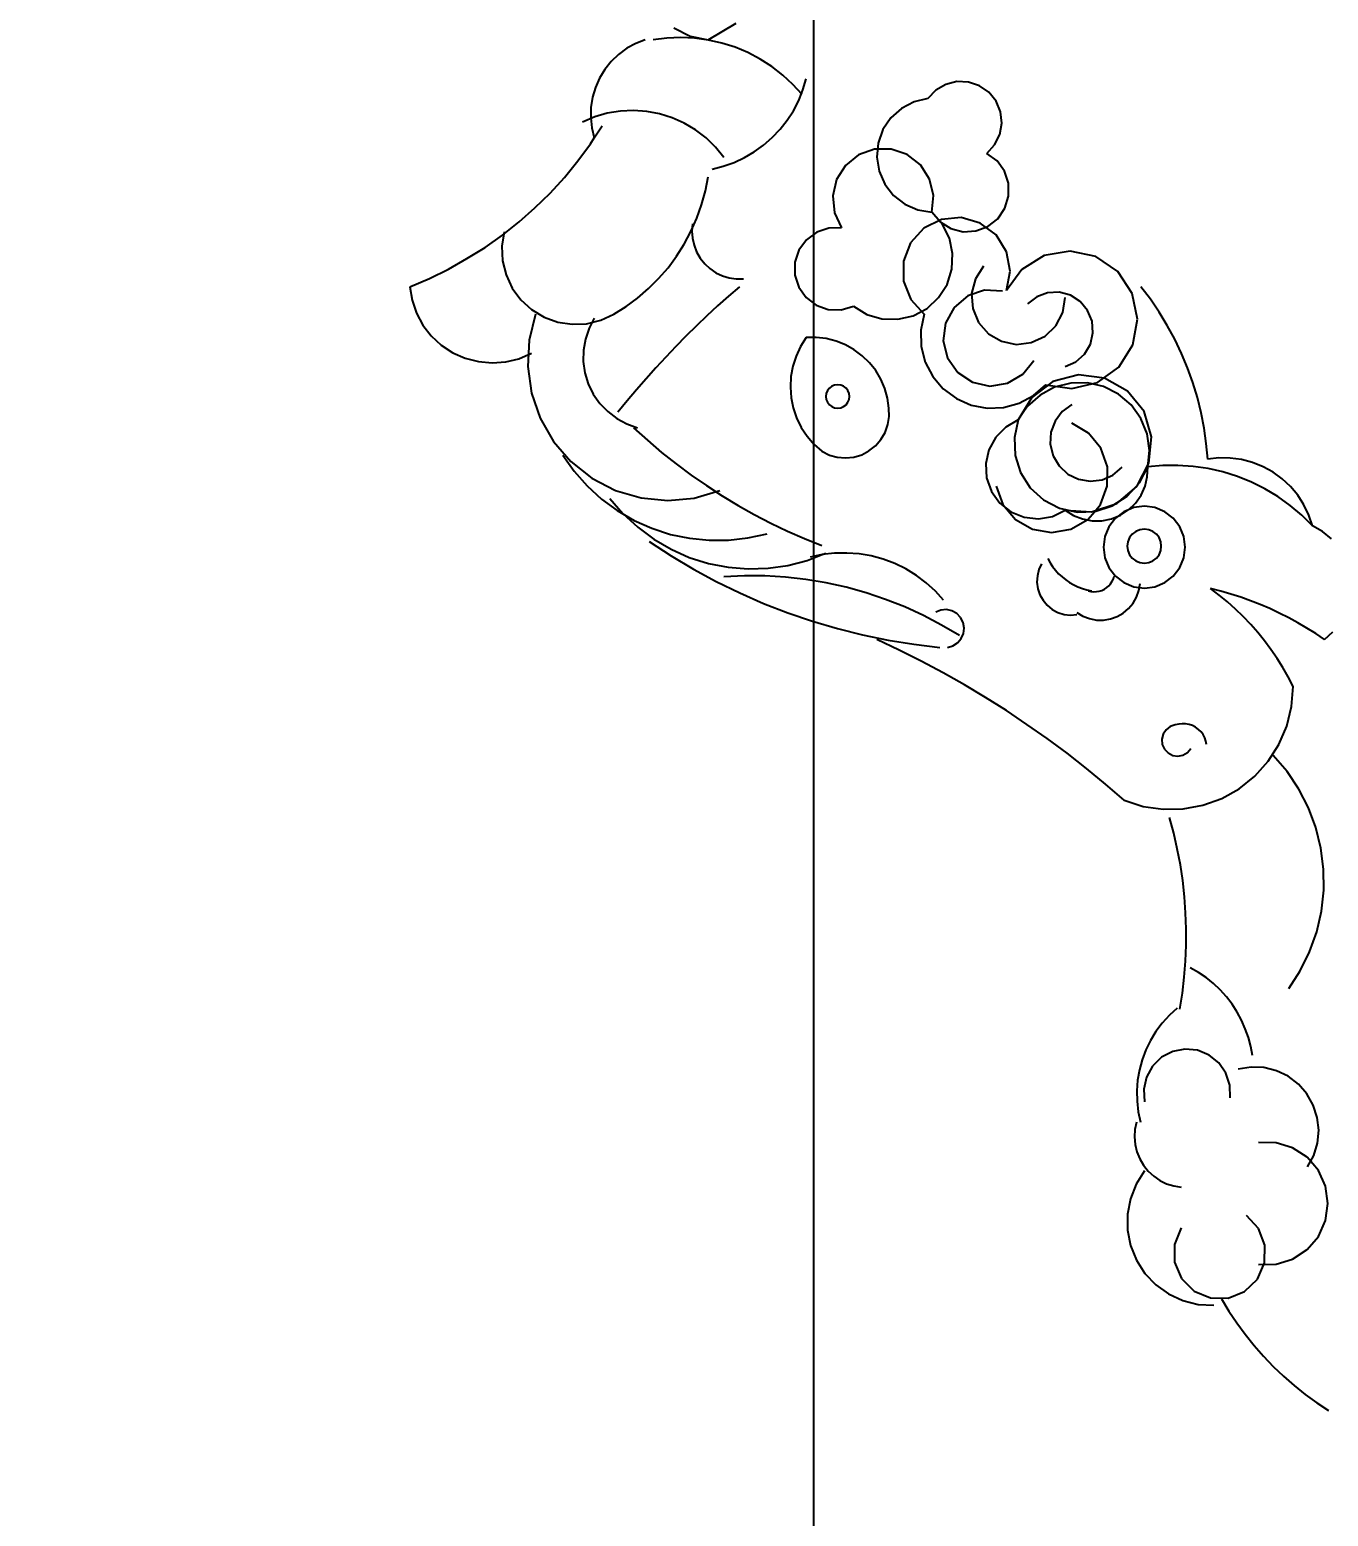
# Model space of a CAD drawing. Header units: centimetres. Extents: x 1966 to 8787, y 7398 to 12383.
# Drawn here: x 4283.89 to 4297.14, y 7755.54 to 7770.71 of the extents above; entities that cross this region are included whole.
import ezdxf
from ezdxf import colors
from ezdxf.entities.mleader import LeaderData, LeaderLine
from ezdxf.math import Vec2, Vec3

# ---------------------------------------------------------------- set-up
doc = ezdxf.new("R2010")
doc.units = ezdxf.units.CM
doc.styles.get("Standard").update_dxf_attribs({"font": 'arial.ttf', "height": 10})

# ---------------------------------------------------------------- blocks, each defined once
blk = doc.blocks.new('飾品02')
for p, q in [((-16.09, 29.903), (-15.923, 29.82)), ((-15.595, 29.865), (-15.453, 29.95)), ((-16.477, 29.745), (-16.569, 29.695)), ((-16.38, 29.782), (-16.477, 29.745)), ((-16.16, 29.8), (-16.3, 29.782)), ((-16.018, 29.805), (-16.16, 29.8)), ((-15.877, 29.798), (-16.018, 29.805)), ((-15.923, 29.82), (-15.739, 29.782)), ((-15.737, 29.779), (-15.877, 29.798)), ((-15.739, 29.782), (-15.595, 29.865)), ((-15.599, 29.748), (-15.737, 29.779)), ((-15.464, 29.705), (-15.599, 29.748)), ((-16.653, 29.633), (-16.728, 29.561)), ((-16.569, 29.695), (-16.653, 29.633)), ((-15.334, 29.651), (-15.464, 29.705)), ((-15.208, 29.585), (-15.334, 29.651)), ((-15.089, 29.509), (-15.208, 29.585)), ((-16.794, 29.48), (-16.848, 29.39)), ((-16.728, 29.561), (-16.794, 29.48)), ((-14.977, 29.422), (-15.089, 29.509)), ((-16.89, 29.295), (-16.919, 29.195)), ((-16.848, 29.39), (-16.89, 29.295)), ((-14.873, 29.327), (-14.977, 29.422)), ((-14.778, 29.222), (-14.873, 29.327)), ((-14.771, 29.27), (-14.738, 29.382)), ((-13.314, 29.327), (-13.415, 29.268)), ((-13.2, 29.355), (-13.314, 29.327)), ((-13.082, 29.351), (-13.2, 29.355)), ((-12.971, 29.313), (-13.082, 29.351)), ((-12.875, 29.246), (-12.971, 29.313)), ((-16.919, 29.195), (-16.935, 29.092)), ((-14.869, 29.058), (-14.815, 29.162)), ((-14.815, 29.162), (-14.771, 29.27)), ((-13.637, 29.149), (-13.766, 29.082)), ((-13.496, 29.182), (-13.637, 29.149)), ((-13.415, 29.268), (-13.496, 29.182)), ((-12.801, 29.155), (-12.875, 29.246)), ((-12.756, 29.046), (-12.801, 29.155)), ((-16.897, 28.994), (-17.021, 28.942)), ((-16.935, 29.092), (-16.937, 28.987)), ((-16.937, 28.987), (-16.926, 28.884)), ((-16.768, 29.032), (-16.897, 28.994)), ((-16.635, 29.054), (-16.768, 29.032)), ((-16.5, 29.06), (-16.635, 29.054)), ((-16.366, 29.051), (-16.5, 29.06)), ((-16.234, 29.026), (-16.366, 29.051)), ((-16.106, 28.986), (-16.234, 29.026)), ((-15.983, 28.931), (-16.106, 28.986)), ((-14.932, 28.96), (-14.869, 29.058)), ((-13.874, 28.985), (-13.955, 28.865)), ((-13.766, 29.082), (-13.874, 28.985)), ((-12.743, 28.93), (-12.756, 29.046)), ((-16.926, 28.884), (-16.901, 28.782)), ((-16.901, 28.782), (-16.821, 28.902)), ((-15.867, 28.862), (-15.983, 28.931)), ((-15.76, 28.78), (-15.867, 28.862)), ((-15.085, 28.783), (-15.004, 28.868)), ((-15.004, 28.868), (-14.932, 28.96)), ((-13.955, 28.865), (-14.003, 28.728)), ((-12.763, 28.814), (-12.743, 28.93)), ((-17.068, 28.546), (-16.939, 28.721)), ((-16.939, 28.721), (-16.901, 28.782)), ((-15.664, 28.687), (-15.76, 28.78)), ((-15.579, 28.582), (-15.664, 28.687)), ((-15.268, 28.638), (-15.173, 28.706)), ((-15.173, 28.706), (-15.085, 28.783)), ((-14.003, 28.728), (-14.016, 28.584)), ((-12.895, 28.622), (-12.815, 28.709)), ((-12.815, 28.709), (-12.763, 28.814)), ((-17.205, 28.378), (-17.068, 28.546)), ((-15.586, 28.491), (-15.475, 28.53)), ((-15.475, 28.53), (-15.369, 28.579)), ((-15.369, 28.579), (-15.268, 28.638)), ((-14.204, 28.607), (-14.338, 28.5)), ((-14.042, 28.664), (-14.204, 28.607)), ((-13.87, 28.665), (-14.042, 28.664)), ((-14.016, 28.584), (-13.993, 28.44)), ((-13.708, 28.61), (-13.87, 28.665)), ((-13.573, 28.504), (-13.708, 28.61)), ((-12.791, 28.545), (-12.895, 28.622)), ((-12.716, 28.44), (-12.791, 28.545)), ((-17.352, 28.218), (-17.205, 28.378)), ((-15.767, 28.239), (-15.739, 28.382)), ((-15.699, 28.462), (-15.586, 28.491)), ((-14.338, 28.5), (-14.429, 28.355)), ((-13.993, 28.44), (-13.936, 28.307)), ((-13.48, 28.36), (-13.573, 28.504)), ((-12.675, 28.317), (-12.716, 28.44)), ((-15.806, 28.097), (-15.767, 28.239)), ((-14.429, 28.355), (-14.468, 28.188)), ((-13.936, 28.307), (-13.847, 28.192)), ((-13.439, 28.193), (-13.48, 28.36)), ((-12.673, 28.187), (-12.675, 28.317)), ((-17.506, 28.066), (-17.352, 28.218)), ((-15.855, 27.96), (-15.806, 28.097)), ((-14.468, 28.188), (-14.45, 28.017)), ((-13.847, 28.192), (-13.732, 28.103)), ((-13.732, 28.103), (-13.599, 28.045)), ((-13.456, 28.022), (-13.439, 28.193)), ((-12.711, 28.063), (-12.673, 28.187)), ((-17.839, 27.788), (-17.669, 27.923)), ((-17.669, 27.923), (-17.506, 28.066)), ((-15.914, 27.826), (-15.855, 27.96)), ((-14.45, 28.017), (-14.377, 27.862)), ((-13.599, 28.045), (-13.456, 28.022)), ((-13.357, 27.949), (-13.538, 27.859)), ((-13.371, 27.924), (-13.456, 28.022)), ((-13.349, 27.902), (-13.371, 27.924)), ((-13.371, 27.924), (-13.261, 27.856)), ((-13.156, 27.968), (-13.357, 27.949)), ((-12.962, 27.912), (-13.156, 27.968)), ((-12.886, 27.876), (-12.784, 27.956)), ((-12.784, 27.956), (-12.711, 28.063)), ((-18.016, 27.663), (-17.839, 27.788)), ((-17.822, 27.822), (-17.844, 27.675)), ((-15.983, 27.697), (-15.914, 27.826)), ((-15.899, 27.902), (-15.905, 27.829)), ((-15.905, 27.829), (-15.9, 27.756)), ((-14.631, 27.819), (-14.736, 27.741)), ((-14.508, 27.86), (-14.631, 27.819)), ((-14.377, 27.862), (-14.508, 27.86)), ((-13.538, 27.859), (-13.673, 27.709)), ((-13.277, 27.758), (-13.349, 27.902)), ((-13.261, 27.856), (-13.136, 27.823)), ((-13.136, 27.823), (-13.007, 27.831)), ((-13.007, 27.831), (-12.886, 27.876)), ((-12.8, 27.791), (-12.962, 27.912)), ((-12.694, 27.619), (-12.8, 27.791)), ((-18.2, 27.548), (-18.016, 27.663)), ((-17.844, 27.675), (-17.837, 27.527)), ((-16.061, 27.573), (-15.983, 27.697)), ((-15.9, 27.756), (-15.883, 27.685)), ((-15.883, 27.685), (-15.857, 27.617)), ((-15.857, 27.617), (-15.82, 27.553)), ((-14.813, 27.636), (-14.853, 27.512)), ((-14.736, 27.741), (-14.813, 27.636)), ((-13.673, 27.709), (-13.746, 27.521)), ((-13.244, 27.6), (-13.277, 27.758)), ((-12.657, 27.42), (-12.694, 27.619)), ((-12.043, 27.626), (-12.308, 27.58)), ((-11.781, 27.569), (-12.043, 27.626)), ((-18.389, 27.442), (-18.2, 27.548)), ((-17.837, 27.527), (-17.801, 27.383)), ((-16.148, 27.455), (-16.061, 27.573)), ((-15.82, 27.553), (-15.774, 27.496)), ((-15.774, 27.496), (-15.721, 27.446)), ((-14.853, 27.512), (-14.854, 27.381)), ((-13.746, 27.521), (-13.746, 27.319)), ((-13.252, 27.44), (-13.244, 27.6)), ((-12.929, 27.473), (-13.012, 27.343)), ((-12.308, 27.58), (-12.536, 27.439)), ((-11.559, 27.418), (-11.781, 27.569)), ((-18.784, 27.262), (-18.584, 27.347)), ((-18.584, 27.347), (-18.389, 27.442)), ((-17.801, 27.383), (-17.738, 27.248)), ((-16.348, 27.242), (-16.244, 27.345)), ((-16.244, 27.345), (-16.148, 27.455)), ((-15.721, 27.446), (-15.66, 27.405)), ((-15.66, 27.405), (-15.594, 27.374)), ((-15.594, 27.374), (-15.524, 27.352)), ((-15.524, 27.352), (-15.452, 27.342)), ((-15.452, 27.342), (-15.379, 27.342)), ((-14.854, 27.381), (-14.815, 27.257)), ((-13.746, 27.319), (-13.672, 27.131)), ((-13.301, 27.286), (-13.252, 27.44)), ((-13.012, 27.343), (-13.05, 27.194)), ((-12.536, 27.439), (-12.695, 27.222)), ((-12.695, 27.222), (-12.657, 27.42)), ((-11.41, 27.194), (-11.559, 27.418)), ((-18.784, 27.262), (-18.76, 27.124)), ((-17.738, 27.248), (-17.65, 27.129)), ((-16.459, 27.146), (-16.348, 27.242)), ((-15.531, 27.164), (-15.642, 27.065)), ((-15.419, 27.262), (-15.531, 27.164)), ((-14.815, 27.257), (-14.74, 27.15)), ((-13.387, 27.15), (-13.301, 27.286)), ((-13.089, 27.167), (-13.228, 27.05)), ((-12.917, 27.225), (-13.089, 27.167)), ((-13.05, 27.194), (-13.039, 27.04)), ((-12.736, 27.216), (-12.917, 27.225)), ((-12.385, 27.16), (-12.479, 27.088)), ((-12.274, 27.2), (-12.385, 27.16)), ((-12.156, 27.205), (-12.274, 27.2)), ((-12.041, 27.174), (-12.156, 27.205)), ((-11.942, 27.11), (-12.041, 27.174)), ((-11.356, 26.931), (-11.41, 27.194)), ((-11.226, 27.134), (-11.322, 27.261)), ((-18.76, 27.124), (-18.715, 26.993)), ((-17.65, 27.129), (-17.541, 27.029)), ((-17.541, 27.029), (-17.414, 26.952)), ((-16.7, 26.982), (-16.576, 27.06)), ((-16.576, 27.06), (-16.459, 27.146)), ((-15.642, 27.065), (-15.751, 26.964)), ((-14.74, 27.15), (-14.636, 27.072)), ((-14.636, 27.072), (-14.513, 27.029)), ((-14.513, 27.029), (-14.382, 27.025)), ((-14.382, 27.025), (-14.257, 27.062)), ((-14.257, 27.062), (-14.119, 26.979)), ((-13.672, 27.131), (-13.536, 26.982)), ((-13.647, 26.966), (-13.505, 27.041)), ((-13.505, 27.041), (-13.387, 27.15)), ((-13.228, 27.05), (-13.316, 26.891)), ((-13.039, 27.04), (-12.979, 26.898)), ((-12.118, 27), (-12.094, 27.152)), ((-11.866, 27.019), (-11.942, 27.11)), ((-11.821, 26.91), (-11.866, 27.019)), ((-11.136, 27.002), (-11.226, 27.134)), ((-18.715, 26.993), (-18.649, 26.87)), ((-18.649, 26.87), (-18.564, 26.76)), ((-17.502, 26.982), (-17.566, 26.717)), ((-17.414, 26.952), (-17.274, 26.901)), ((-17.274, 26.901), (-17.128, 26.878)), ((-17.128, 26.878), (-16.979, 26.884)), ((-16.979, 26.884), (-16.835, 26.919)), ((-16.901, 26.942), (-16.954, 26.839)), ((-16.835, 26.919), (-16.7, 26.982)), ((-15.859, 26.861), (-15.965, 26.757)), ((-15.751, 26.964), (-15.859, 26.861)), ((-14.119, 26.979), (-13.965, 26.933)), ((-13.965, 26.933), (-13.804, 26.929)), ((-13.804, 26.929), (-13.647, 26.966)), ((-13.536, 26.982), (-13.569, 26.819)), ((-13.316, 26.891), (-13.339, 26.711)), ((-12.979, 26.898), (-12.878, 26.782)), ((-12.301, 26.757), (-12.19, 26.863)), ((-12.19, 26.863), (-12.118, 27)), ((-11.812, 26.792), (-11.821, 26.91)), ((-11.405, 26.667), (-11.356, 26.931)), ((-11.053, 26.865), (-11.136, 27.002)), ((-10.976, 26.725), (-11.053, 26.865)), ((-18.564, 26.76), (-18.462, 26.665)), ((-17.566, 26.717), (-17.579, 26.446)), ((-16.992, 26.728), (-17.011, 26.614)), ((-16.954, 26.839), (-16.992, 26.728)), ((-15.965, 26.757), (-16.069, 26.651)), ((-14.738, 26.742), (-14.796, 26.651)), ((-14.635, 26.744), (-14.738, 26.742)), ((-14.533, 26.732), (-14.635, 26.744)), ((-14.433, 26.707), (-14.533, 26.732)), ((-14.338, 26.669), (-14.433, 26.707)), ((-13.569, 26.819), (-13.565, 26.653)), ((-13.339, 26.711), (-13.296, 26.535)), ((-12.878, 26.782), (-12.745, 26.705)), ((-12.745, 26.705), (-12.594, 26.673)), ((-12.441, 26.691), (-12.301, 26.757)), ((-11.838, 26.676), (-11.812, 26.792)), ((-10.908, 26.581), (-10.976, 26.725)), ((-18.462, 26.665), (-18.345, 26.588)), ((-18.345, 26.588), (-18.218, 26.532)), ((-17.67, 26.527), (-17.542, 26.582)), ((-17.011, 26.614), (-17.013, 26.497)), ((-16.069, 26.651), (-16.172, 26.543)), ((-14.841, 26.553), (-14.875, 26.451)), ((-14.796, 26.651), (-14.841, 26.553)), ((-14.248, 26.619), (-14.338, 26.669)), ((-14.166, 26.558), (-14.248, 26.619)), ((-14.093, 26.486), (-14.166, 26.558)), ((-13.565, 26.653), (-13.524, 26.492)), ((-12.594, 26.673), (-12.441, 26.691)), ((-11.986, 26.495), (-11.898, 26.574)), ((-11.898, 26.574), (-11.838, 26.676)), ((-11.549, 26.44), (-11.405, 26.667)), ((-10.846, 26.433), (-10.908, 26.581)), ((-18.218, 26.532), (-18.083, 26.497)), ((-18.083, 26.497), (-17.944, 26.484)), ((-17.944, 26.484), (-17.805, 26.494)), ((-17.805, 26.494), (-17.67, 26.527)), ((-17.579, 26.446), (-17.541, 26.176)), ((-17.013, 26.497), (-16.996, 26.382)), ((-16.273, 26.434), (-16.373, 26.323)), ((-16.172, 26.543), (-16.273, 26.434)), ((-14.875, 26.451), (-14.894, 26.345)), ((-14.029, 26.405), (-14.093, 26.486)), ((-13.977, 26.317), (-14.029, 26.405)), ((-13.524, 26.492), (-13.447, 26.345)), ((-13.296, 26.535), (-13.192, 26.387)), ((-12.527, 26.368), (-12.415, 26.51)), ((-12.094, 26.446), (-11.986, 26.495)), ((-11.767, 26.284), (-11.549, 26.44)), ((-10.792, 26.283), (-10.846, 26.433)), ((-16.996, 26.382), (-16.962, 26.271)), ((-16.962, 26.271), (-16.911, 26.166)), ((-16.373, 26.323), (-16.47, 26.211)), ((-14.894, 26.345), (-14.9, 26.237)), ((-14.448, 26.258), (-14.477, 26.246)), ((-14.417, 26.262), (-14.448, 26.258)), ((-14.386, 26.258), (-14.417, 26.262)), ((-14.357, 26.246), (-14.386, 26.258)), ((-13.937, 26.222), (-13.977, 26.317)), ((-13.447, 26.345), (-13.339, 26.219)), ((-13.192, 26.387), (-13.04, 26.287)), ((-13.04, 26.287), (-12.863, 26.248)), ((-12.863, 26.248), (-12.684, 26.276)), ((-12.684, 26.276), (-12.527, 26.368)), ((-12.22, 26.294), (-12.436, 26.132)), ((-12.419, 26.152), (-12.294, 26.262)), ((-12.294, 26.262), (-12.028, 26.222)), ((-11.96, 26.363), (-12.22, 26.294)), ((-12.038, 26.278), (-12.203, 26.236)), ((-11.868, 26.28), (-12.038, 26.278)), ((-12.028, 26.222), (-11.767, 26.284)), ((-11.693, 26.329), (-11.96, 26.363)), ((-11.703, 26.242), (-11.868, 26.28)), ((-11.458, 26.197), (-11.693, 26.329)), ((-10.746, 26.13), (-10.792, 26.283)), ((-17.541, 26.176), (-17.452, 25.919)), ((-16.911, 26.166), (-16.845, 26.071)), ((-16.566, 26.097), (-16.66, 25.982)), ((-16.47, 26.211), (-16.566, 26.097)), ((-14.9, 26.237), (-14.892, 26.129)), ((-14.892, 26.129), (-14.871, 26.024)), ((-14.533, 26.173), (-14.537, 26.142)), ((-14.537, 26.142), (-14.533, 26.111)), ((-14.521, 26.202), (-14.533, 26.173)), ((-14.533, 26.111), (-14.521, 26.082)), ((-14.502, 26.227), (-14.521, 26.202)), ((-14.477, 26.246), (-14.502, 26.227)), ((-14.332, 26.227), (-14.357, 26.246)), ((-14.313, 26.202), (-14.332, 26.227)), ((-14.301, 26.173), (-14.313, 26.202)), ((-14.313, 26.082), (-14.301, 26.111)), ((-14.297, 26.142), (-14.301, 26.173)), ((-14.301, 26.111), (-14.297, 26.142)), ((-13.91, 26.123), (-13.937, 26.222)), ((-13.896, 26.022), (-13.91, 26.123)), ((-13.339, 26.219), (-13.206, 26.12)), ((-13.206, 26.12), (-13.054, 26.053)), ((-12.436, 26.132), (-12.574, 25.902)), ((-12.565, 26.073), (-12.419, 26.152)), ((-12.352, 26.156), (-12.479, 26.042)), ((-12.203, 26.236), (-12.352, 26.156)), ((-11.551, 26.165), (-11.703, 26.242)), ((-11.422, 26.055), (-11.551, 26.165)), ((-11.29, 25.987), (-11.458, 26.197)), ((-10.708, 25.975), (-10.746, 26.13)), ((-16.845, 26.071), (-16.764, 25.987)), ((-16.764, 25.987), (-16.672, 25.916)), ((-14.871, 26.024), (-14.836, 25.922)), ((-14.521, 26.082), (-14.502, 26.057)), ((-14.502, 26.057), (-14.477, 26.038)), ((-14.477, 26.038), (-14.448, 26.026)), ((-14.448, 26.026), (-14.417, 26.022)), ((-14.417, 26.022), (-14.386, 26.026)), ((-14.386, 26.026), (-14.357, 26.038)), ((-14.357, 26.038), (-14.332, 26.057)), ((-14.332, 26.057), (-14.313, 26.082)), ((-13.893, 25.937), (-13.896, 26.022)), ((-13.054, 26.053), (-12.891, 26.022)), ((-12.891, 26.022), (-12.725, 26.029)), ((-12.725, 26.029), (-12.565, 26.073)), ((-12.479, 26.042), (-12.574, 25.902)), ((-12.127, 25.988), (-12.199, 25.891)), ((-12.029, 26.061), (-12.127, 25.988)), ((-11.323, 25.916), (-11.422, 26.055)), ((-11.214, 25.729), (-11.29, 25.987)), ((-10.678, 25.818), (-10.708, 25.975)), ((-17.452, 25.919), (-17.317, 25.683)), ((-16.672, 25.916), (-16.57, 25.861)), ((-16.57, 25.861), (-16.46, 25.822)), ((-16.5, 25.822), (-16.359, 25.694)), ((-14.836, 25.922), (-14.788, 25.825)), ((-14.788, 25.825), (-14.728, 25.735)), ((-13.934, 25.775), (-13.906, 25.854)), ((-13.906, 25.854), (-13.893, 25.937)), ((-12.702, 25.83), (-12.804, 25.727)), ((-12.574, 25.902), (-12.702, 25.83)), ((-12.574, 25.902), (-12.614, 25.722)), ((-12.199, 25.891), (-12.24, 25.776)), ((-11.858, 25.767), (-12.029, 25.869)), ((-11.26, 25.759), (-11.323, 25.916)), ((-10.655, 25.66), (-10.678, 25.818)), ((-17.317, 25.683), (-17.139, 25.477)), ((-16.359, 25.694), (-16.214, 25.571)), ((-14.728, 25.735), (-14.658, 25.653)), ((-14.658, 25.653), (-14.577, 25.582)), ((-14.031, 25.638), (-13.976, 25.702)), ((-13.976, 25.702), (-13.934, 25.775)), ((-12.804, 25.727), (-12.874, 25.598)), ((-12.614, 25.722), (-12.606, 25.539)), ((-12.24, 25.776), (-12.247, 25.655)), ((-12.247, 25.655), (-12.218, 25.537)), ((-11.731, 25.613), (-11.858, 25.767)), ((-11.236, 25.591), (-11.26, 25.759)), ((-11.24, 25.461), (-11.214, 25.729)), ((-10.641, 25.501), (-10.655, 25.66)), ((-17.221, 25.542), (-17.106, 25.379)), ((-16.214, 25.571), (-16.065, 25.453)), ((-14.577, 25.582), (-14.502, 25.544)), ((-14.502, 25.544), (-14.421, 25.521)), ((-14.421, 25.521), (-14.337, 25.514)), ((-14.337, 25.514), (-14.253, 25.523)), ((-14.253, 25.523), (-14.172, 25.547)), ((-14.172, 25.547), (-14.098, 25.586)), ((-14.098, 25.586), (-14.031, 25.638)), ((-12.874, 25.598), (-12.906, 25.456)), ((-12.606, 25.539), (-12.551, 25.364)), ((-12.218, 25.537), (-12.157, 25.432)), ((-11.664, 25.425), (-11.731, 25.613)), ((-11.252, 25.422), (-11.236, 25.591)), ((-10.526, 25.514), (-10.641, 25.501)), ((-10.41, 25.512), (-10.526, 25.514)), ((-10.295, 25.497), (-10.41, 25.512)), ((-10.183, 25.468), (-10.295, 25.497)), ((-17.139, 25.477), (-16.925, 25.308)), ((-17.106, 25.379), (-16.974, 25.23)), ((-16.065, 25.453), (-15.913, 25.34)), ((-15.913, 25.34), (-15.756, 25.232)), ((-12.906, 25.456), (-12.897, 25.311)), ((-12.551, 25.364), (-12.452, 25.209)), ((-12.157, 25.432), (-12.068, 25.35)), ((-12.068, 25.35), (-11.959, 25.296)), ((-11.719, 25.291), (-11.608, 25.34)), ((-11.666, 25.225), (-11.664, 25.425)), ((-11.608, 25.34), (-11.515, 25.419)), ((-11.364, 25.222), (-11.24, 25.461)), ((-11.337, 25.259), (-11.252, 25.422)), ((-11.257, 25.322), (-11.252, 25.422)), ((-11.099, 25.436), (-11.252, 25.422)), ((-10.944, 25.438), (-11.099, 25.436)), ((-10.79, 25.428), (-10.944, 25.438)), ((-10.637, 25.406), (-10.79, 25.428)), ((-10.486, 25.372), (-10.637, 25.406)), ((-10.338, 25.326), (-10.486, 25.372)), ((-10.075, 25.425), (-10.183, 25.468)), ((-9.974, 25.369), (-10.075, 25.425)), ((-9.88, 25.301), (-9.974, 25.369)), ((-16.974, 25.23), (-16.827, 25.095)), ((-16.925, 25.308), (-16.683, 25.183)), ((-15.756, 25.232), (-15.597, 25.128)), ((-12.897, 25.311), (-12.848, 25.173)), ((-12.8, 25.227), (-12.732, 25.04)), ((-12.452, 25.209), (-12.317, 25.085)), ((-11.959, 25.296), (-11.839, 25.276)), ((-11.839, 25.276), (-11.719, 25.291)), ((-11.735, 25.038), (-11.666, 25.225)), ((-11.569, 25.048), (-11.364, 25.222)), ((-11.461, 25.123), (-11.337, 25.259)), ((-11.32, 25.135), (-11.279, 25.226)), ((-11.279, 25.226), (-11.257, 25.322)), ((-10.195, 25.268), (-10.338, 25.326)), ((-10.056, 25.199), (-10.195, 25.268)), ((-9.924, 25.12), (-10.056, 25.199)), ((-9.795, 25.222), (-9.88, 25.301)), ((-9.721, 25.133), (-9.795, 25.222)), ((-16.827, 25.095), (-16.667, 24.977)), ((-16.741, 25.101), (-16.608, 24.946)), ((-16.683, 25.183), (-16.422, 25.106)), ((-16.422, 25.106), (-16.151, 25.08)), ((-16.151, 25.08), (-15.88, 25.105)), ((-15.88, 25.105), (-15.619, 25.181)), ((-15.597, 25.128), (-15.434, 25.03)), ((-12.848, 25.173), (-12.763, 25.054)), ((-12.763, 25.054), (-12.649, 24.964)), ((-12.732, 25.04), (-12.603, 24.887)), ((-12.317, 25.085), (-12.154, 25)), ((-11.825, 24.964), (-11.569, 25.048)), ((-11.791, 24.969), (-11.735, 25.038)), ((-11.616, 25.024), (-11.461, 25.123)), ((-11.448, 24.985), (-11.377, 25.054)), ((-11.377, 25.054), (-11.32, 25.135)), ((-9.798, 25.03), (-9.924, 25.12)), ((-9.658, 25.035), (-9.721, 25.133)), ((-9.607, 24.931), (-9.658, 25.035)), ((-16.667, 24.977), (-16.494, 24.877)), ((-16.608, 24.946), (-16.458, 24.807)), ((-15.434, 25.03), (-15.268, 24.938)), ((-15.268, 24.938), (-15.099, 24.85)), ((-12.649, 24.964), (-12.514, 24.909)), ((-12.603, 24.887), (-12.43, 24.787)), ((-12.514, 24.909), (-12.369, 24.893)), ((-12.369, 24.893), (-12.225, 24.918)), ((-12.225, 24.918), (-12.094, 24.981)), ((-12.154, 25), (-11.974, 24.961)), ((-12.094, 24.981), (-11.825, 24.964)), ((-12.094, 24.981), (-12.01, 24.928)), ((-12.037, 24.787), (-11.864, 24.886)), ((-12.01, 24.928), (-11.918, 24.892)), ((-11.974, 24.961), (-11.791, 24.969)), ((-11.918, 24.892), (-11.82, 24.873)), ((-11.864, 24.886), (-11.791, 24.969)), ((-11.791, 24.969), (-11.616, 25.024)), ((-11.721, 24.874), (-11.623, 24.893)), ((-11.583, 24.899), (-11.649, 24.812)), ((-11.623, 24.893), (-11.531, 24.931)), ((-11.496, 24.965), (-11.583, 24.899)), ((-11.531, 24.931), (-11.448, 24.985)), ((-11.448, 24.985), (-11.496, 24.965)), ((-11.395, 25.007), (-11.448, 24.985)), ((-11.287, 25.021), (-11.395, 25.007)), ((-11.179, 25.007), (-11.287, 25.021)), ((-11.078, 24.965), (-11.179, 25.007)), ((-10.992, 24.899), (-11.078, 24.965)), ((-10.926, 24.812), (-10.992, 24.899)), ((-9.68, 24.93), (-9.798, 25.03)), ((-9.57, 24.821), (-9.68, 24.93)), ((-9.57, 24.821), (-9.607, 24.931)), ((-16.494, 24.877), (-16.312, 24.796)), ((-16.458, 24.807), (-16.294, 24.685)), ((-16.312, 24.796), (-16.123, 24.734)), ((-16.123, 24.734), (-15.928, 24.694)), ((-15.333, 24.698), (-15.138, 24.741)), ((-15.099, 24.85), (-14.928, 24.768)), ((-14.928, 24.768), (-14.754, 24.692)), ((-12.43, 24.787), (-12.234, 24.752)), ((-12.234, 24.752), (-12.037, 24.787)), ((-11.82, 24.873), (-11.721, 24.874)), ((-11.649, 24.812), (-11.691, 24.712)), ((-11.41, 24.737), (-11.438, 24.701)), ((-11.374, 24.764), (-11.41, 24.737)), ((-11.332, 24.782), (-11.374, 24.764)), ((-11.287, 24.788), (-11.332, 24.782)), ((-11.242, 24.782), (-11.287, 24.788)), ((-11.2, 24.764), (-11.242, 24.782)), ((-11.164, 24.737), (-11.2, 24.764)), ((-11.137, 24.701), (-11.164, 24.737)), ((-10.884, 24.712), (-10.926, 24.812)), ((-9.468, 24.764), (-9.57, 24.821)), ((-9.378, 24.689), (-9.468, 24.764)), ((-16.34, 24.661), (-16.118, 24.516)), ((-16.294, 24.685), (-16.118, 24.582)), ((-16.118, 24.582), (-15.931, 24.499)), ((-15.928, 24.694), (-15.73, 24.674)), ((-15.73, 24.674), (-15.531, 24.675)), ((-15.531, 24.675), (-15.333, 24.698)), ((-14.754, 24.692), (-14.577, 24.621)), ((-11.691, 24.712), (-11.705, 24.604)), ((-11.705, 24.604), (-11.691, 24.495)), ((-11.455, 24.659), (-11.461, 24.614)), ((-11.461, 24.614), (-11.455, 24.569)), ((-11.438, 24.701), (-11.455, 24.659)), ((-11.119, 24.659), (-11.137, 24.701)), ((-11.114, 24.614), (-11.119, 24.659)), ((-11.119, 24.569), (-11.114, 24.614)), ((-10.87, 24.604), (-10.884, 24.712)), ((-10.884, 24.495), (-10.87, 24.604)), ((-16.118, 24.516), (-15.889, 24.38)), ((-15.931, 24.499), (-15.736, 24.438)), ((-15.736, 24.438), (-15.536, 24.399)), ((-14.926, 24.417), (-14.728, 24.468)), ((-14.728, 24.468), (-14.574, 24.528)), ((-14.574, 24.528), (-14.698, 24.501)), ((-14.449, 24.542), (-14.574, 24.528)), ((-14.574, 24.528), (-14.537, 24.541)), ((-14.323, 24.544), (-14.449, 24.542)), ((-14.198, 24.535), (-14.323, 24.544)), ((-14.074, 24.514), (-14.198, 24.535)), ((-13.952, 24.481), (-14.074, 24.514)), ((-13.834, 24.436), (-13.952, 24.481)), ((-13.721, 24.381), (-13.834, 24.436)), ((-12.336, 24.434), (-12.364, 24.374)), ((-12.273, 24.487), (-12.25, 24.445)), ((-12.25, 24.445), (-12.223, 24.405)), ((-11.691, 24.495), (-11.649, 24.395)), ((-11.455, 24.569), (-11.438, 24.527)), ((-11.438, 24.527), (-11.41, 24.491)), ((-11.41, 24.491), (-11.374, 24.464)), ((-11.374, 24.464), (-11.332, 24.446)), ((-11.332, 24.446), (-11.287, 24.44)), ((-11.287, 24.44), (-11.242, 24.446)), ((-11.242, 24.446), (-11.2, 24.464)), ((-11.2, 24.464), (-11.164, 24.491)), ((-11.164, 24.491), (-11.137, 24.527)), ((-11.137, 24.527), (-11.119, 24.569)), ((-10.926, 24.395), (-10.884, 24.495)), ((-15.889, 24.38), (-15.656, 24.253)), ((-15.369, 24.311), (-15.579, 24.301)), ((-15.536, 24.399), (-15.332, 24.382)), ((-15.159, 24.31), (-15.369, 24.311)), ((-15.332, 24.382), (-15.128, 24.388)), ((-14.95, 24.298), (-15.159, 24.31)), ((-15.128, 24.388), (-14.926, 24.417)), ((-14.741, 24.274), (-14.95, 24.298)), ((-14.534, 24.24), (-14.741, 24.274)), ((-13.614, 24.315), (-13.721, 24.381)), ((-13.513, 24.239), (-13.614, 24.315)), ((-12.379, 24.311), (-12.383, 24.245)), ((-12.364, 24.374), (-12.379, 24.311)), ((-12.223, 24.405), (-12.194, 24.368)), ((-12.194, 24.368), (-12.162, 24.332)), ((-12.162, 24.332), (-12.127, 24.3)), ((-12.127, 24.3), (-12.089, 24.27)), ((-11.649, 24.395), (-11.583, 24.308)), ((-11.615, 24.255), (-11.603, 24.28)), ((-11.603, 24.28), (-11.595, 24.307)), ((-11.583, 24.308), (-11.496, 24.242)), ((-11.078, 24.242), (-10.992, 24.308)), ((-10.992, 24.308), (-10.926, 24.395)), ((-15.656, 24.253), (-15.417, 24.137)), ((-15.417, 24.137), (-15.174, 24.03)), ((-14.329, 24.194), (-14.534, 24.24)), ((-14.127, 24.138), (-14.329, 24.194)), ((-13.928, 24.071), (-14.127, 24.138)), ((-13.42, 24.155), (-13.513, 24.239)), ((-13.336, 24.061), (-13.42, 24.155)), ((-12.383, 24.245), (-12.374, 24.18)), ((-12.374, 24.18), (-12.353, 24.118)), ((-12.089, 24.27), (-12.05, 24.243)), ((-12.05, 24.243), (-12.008, 24.219)), ((-12.008, 24.219), (-11.965, 24.199)), ((-11.965, 24.199), (-11.92, 24.182)), ((-11.92, 24.182), (-11.874, 24.169)), ((-11.874, 24.169), (-11.828, 24.159)), ((-11.859, 24.159), (-11.832, 24.152)), ((-11.832, 24.152), (-11.804, 24.149)), ((-11.804, 24.149), (-11.775, 24.15)), ((-11.775, 24.15), (-11.748, 24.155)), ((-11.748, 24.155), (-11.721, 24.163)), ((-11.721, 24.163), (-11.695, 24.176)), ((-11.695, 24.176), (-11.671, 24.191)), ((-11.671, 24.191), (-11.65, 24.21)), ((-11.65, 24.21), (-11.631, 24.231)), ((-11.631, 24.231), (-11.615, 24.255)), ((-11.496, 24.242), (-11.395, 24.2)), ((-11.395, 24.2), (-11.287, 24.186)), ((-11.366, 24.094), (-11.342, 24.162)), ((-11.342, 24.162), (-11.33, 24.233)), ((-11.287, 24.186), (-11.179, 24.2)), ((-11.179, 24.2), (-11.078, 24.242)), ((-10.508, 24.155), (-10.612, 24.181)), ((-10.524, 24.115), (-10.612, 24.181)), ((-10.406, 24.125), (-10.508, 24.155)), ((-10.304, 24.093), (-10.406, 24.125)), ((-15.174, 24.03), (-14.926, 23.934)), ((-13.732, 23.994), (-13.928, 24.071)), ((-13.542, 23.906), (-13.732, 23.994)), ((-12.353, 24.118), (-12.321, 24.061)), ((-12.321, 24.061), (-12.278, 24.01)), ((-12.278, 24.01), (-12.227, 23.969)), ((-11.503, 23.931), (-11.448, 23.977)), ((-11.448, 23.977), (-11.402, 24.032)), ((-11.402, 24.032), (-11.366, 24.094)), ((-10.439, 24.045), (-10.524, 24.115)), ((-10.357, 23.972), (-10.439, 24.045)), ((-10.278, 23.895), (-10.357, 23.972)), ((-10.204, 24.057), (-10.304, 24.093)), ((-10.104, 24.018), (-10.204, 24.057)), ((-10.006, 23.976), (-10.104, 24.018)), ((-9.91, 23.931), (-10.006, 23.976)), ((-14.926, 23.934), (-14.674, 23.849)), ((-14.674, 23.849), (-14.42, 23.773)), ((-13.356, 23.809), (-13.542, 23.906)), ((-13.363, 23.962), (-13.416, 23.941)), ((-13.306, 23.966), (-13.363, 23.962)), ((-13.251, 23.954), (-13.306, 23.966)), ((-13.202, 23.926), (-13.251, 23.954)), ((-13.162, 23.885), (-13.202, 23.926)), ((-13.137, 23.834), (-13.162, 23.885)), ((-13.127, 23.778), (-13.137, 23.834)), ((-12.227, 23.969), (-12.169, 23.938)), ((-12.169, 23.938), (-12.107, 23.918)), ((-12.107, 23.918), (-12.042, 23.911)), ((-12.042, 23.911), (-11.976, 23.916)), ((-11.976, 23.937), (-11.914, 23.9)), ((-11.914, 23.9), (-11.847, 23.874)), ((-11.847, 23.874), (-11.777, 23.86)), ((-11.777, 23.86), (-11.705, 23.859)), ((-11.705, 23.859), (-11.634, 23.871)), ((-11.634, 23.871), (-11.566, 23.895)), ((-11.566, 23.895), (-11.503, 23.931)), ((-10.202, 23.816), (-10.278, 23.895)), ((-9.814, 23.883), (-9.91, 23.931)), ((-9.721, 23.831), (-9.814, 23.883)), ((-9.629, 23.778), (-9.721, 23.831)), ((-14.42, 23.773), (-14.162, 23.709)), ((-14.162, 23.709), (-13.902, 23.655)), ((-13.175, 23.701), (-13.356, 23.809)), ((-13.193, 23.627), (-13.156, 23.67)), ((-13.156, 23.67), (-13.134, 23.722)), ((-13.134, 23.722), (-13.127, 23.778)), ((-10.129, 23.733), (-10.202, 23.816)), ((-10.06, 23.647), (-10.129, 23.733)), ((-9.538, 23.721), (-9.629, 23.778)), ((-9.45, 23.661), (-9.538, 23.721)), ((-9.45, 23.661), (-9.362, 23.738)), ((-13.789, 23.554), (-14.017, 23.661)), ((-13.902, 23.655), (-13.639, 23.613)), ((-13.564, 23.441), (-13.789, 23.554)), ((-13.639, 23.613), (-13.376, 23.581)), ((-13.295, 23.581), (-13.241, 23.597)), ((-13.241, 23.597), (-13.193, 23.627)), ((-9.995, 23.559), (-10.06, 23.647)), ((-9.933, 23.468), (-9.995, 23.559)), ((-13.342, 23.322), (-13.564, 23.441)), ((-9.875, 23.375), (-9.933, 23.468)), ((-9.821, 23.279), (-9.875, 23.375)), ((-13.123, 23.198), (-13.342, 23.322)), ((-9.77, 23.181), (-9.821, 23.279)), ((-12.907, 23.069), (-13.123, 23.198)), ((-12.694, 22.935), (-12.907, 23.069)), ((-9.785, 22.977), (-9.77, 23.181)), ((-12.485, 22.795), (-12.694, 22.935)), ((-9.834, 22.778), (-9.785, 22.977)), ((-12.279, 22.65), (-12.485, 22.795)), ((-11.023, 22.772), (-11.066, 22.74)), ((-10.972, 22.789), (-11.023, 22.772)), ((-10.937, 22.798), (-10.972, 22.789)), ((-10.902, 22.802), (-10.937, 22.798)), ((-10.866, 22.801), (-10.902, 22.802)), ((-10.83, 22.794), (-10.866, 22.801)), ((-10.796, 22.783), (-10.83, 22.794)), ((-10.764, 22.766), (-10.796, 22.783)), ((-10.735, 22.744), (-10.764, 22.766)), ((-9.914, 22.59), (-9.834, 22.778)), ((-12.076, 22.5), (-12.279, 22.65)), ((-11.095, 22.696), (-11.108, 22.644)), ((-11.108, 22.644), (-11.104, 22.591)), ((-11.066, 22.74), (-11.095, 22.696)), ((-10.709, 22.719), (-10.735, 22.744)), ((-10.688, 22.69), (-10.709, 22.719)), ((-10.671, 22.658), (-10.688, 22.69)), ((-10.659, 22.624), (-10.671, 22.658)), ((-10.652, 22.589), (-10.659, 22.624)), ((-11.878, 22.345), (-12.076, 22.5)), ((-11.104, 22.591), (-11.082, 22.542)), ((-11.082, 22.542), (-11.045, 22.503)), ((-11.045, 22.503), (-10.998, 22.479)), ((-10.998, 22.479), (-10.945, 22.471)), ((-10.945, 22.471), (-10.893, 22.481)), ((-10.893, 22.481), (-10.847, 22.508)), ((-10.847, 22.508), (-10.812, 22.549)), ((-10.024, 22.418), (-9.914, 22.59)), ((-9.831, 22.314), (-9.971, 22.478)), ((-11.683, 22.185), (-11.878, 22.345)), ((-10.16, 22.266), (-10.024, 22.418)), ((-9.711, 22.135), (-9.831, 22.314)), ((-11.493, 22.021), (-11.683, 22.185)), ((-10.32, 22.138), (-10.16, 22.266)), ((-11.493, 22.021), (-11.298, 21.958)), ((-10.691, 21.969), (-10.498, 22.038)), ((-10.498, 22.038), (-10.32, 22.138)), ((-9.613, 21.943), (-9.711, 22.135)), ((-11.298, 21.958), (-11.096, 21.928)), ((-11.096, 21.928), (-10.892, 21.932)), ((-10.892, 21.932), (-10.691, 21.969)), ((-9.537, 21.741), (-9.613, 21.943)), ((-10.987, 21.685), (-11.029, 21.844)), ((-9.486, 21.532), (-9.537, 21.741)), ((-10.951, 21.524), (-10.987, 21.685)), ((-10.92, 21.363), (-10.951, 21.524)), ((-9.459, 21.318), (-9.486, 21.532)), ((-10.896, 21.2), (-10.92, 21.363)), ((-9.457, 21.102), (-9.459, 21.318)), ((-10.878, 21.036), (-10.896, 21.2)), ((-9.48, 20.888), (-9.457, 21.102)), ((-10.866, 20.872), (-10.878, 21.036)), ((-10.86, 20.708), (-10.866, 20.872)), ((-9.528, 20.678), (-9.48, 20.888)), ((-10.861, 20.543), (-10.86, 20.708)), ((-9.601, 20.475), (-9.528, 20.678)), ((-10.867, 20.379), (-10.861, 20.543)), ((-10.88, 20.215), (-10.867, 20.379)), ((-9.696, 20.281), (-9.601, 20.475)), ((-10.899, 20.052), (-10.88, 20.215)), ((-10.735, 20.264), (-10.818, 20.312)), ((-10.657, 20.21), (-10.735, 20.264)), ((-10.583, 20.151), (-10.657, 20.21)), ((-9.813, 20.1), (-9.696, 20.281)), ((-10.924, 19.889), (-10.899, 20.052)), ((-10.514, 20.085), (-10.583, 20.151)), ((-10.45, 20.014), (-10.514, 20.085)), ((-10.952, 19.899), (-11.032, 19.826)), ((-10.392, 19.939), (-10.45, 20.014)), ((-10.341, 19.859), (-10.392, 19.939)), ((-11.104, 19.747), (-11.169, 19.661)), ((-11.032, 19.826), (-11.104, 19.747)), ((-10.295, 19.776), (-10.341, 19.859)), ((-10.257, 19.689), (-10.295, 19.776)), ((-11.169, 19.661), (-11.225, 19.57)), ((-10.225, 19.599), (-10.257, 19.689)), ((-10.2, 19.507), (-10.225, 19.599)), ((-11.272, 19.473), (-11.31, 19.372)), ((-11.225, 19.57), (-11.272, 19.473)), ((-10.998, 19.457), (-11.112, 19.397)), ((-10.873, 19.481), (-10.998, 19.457)), ((-10.745, 19.469), (-10.873, 19.481)), ((-10.627, 19.42), (-10.745, 19.469)), ((-10.527, 19.34), (-10.627, 19.42)), ((-10.183, 19.414), (-10.2, 19.507)), ((-11.338, 19.269), (-11.356, 19.163)), ((-11.31, 19.372), (-11.338, 19.269)), ((-11.203, 19.308), (-11.266, 19.196)), ((-11.112, 19.397), (-11.203, 19.308)), ((-10.454, 19.235), (-10.527, 19.34)), ((-10.198, 19.297), (-10.329, 19.276)), ((-10.067, 19.292), (-10.198, 19.297)), ((-9.939, 19.26), (-10.067, 19.292)), ((-11.356, 19.163), (-11.364, 19.055)), ((-11.266, 19.196), (-11.294, 19.071)), ((-10.415, 19.113), (-10.454, 19.235)), ((-9.82, 19.203), (-9.939, 19.26)), ((-9.715, 19.123), (-9.82, 19.203)), ((-9.628, 19.024), (-9.715, 19.123)), ((-11.364, 19.055), (-11.362, 18.948)), ((-11.294, 19.071), (-11.285, 18.944)), ((-10.412, 18.985), (-10.415, 19.113)), ((-9.563, 18.909), (-9.628, 19.024)), ((-11.362, 18.948), (-11.349, 18.841)), ((-11.349, 18.841), (-11.326, 18.736)), ((-9.522, 18.784), (-9.563, 18.909)), ((-11.384, 18.661), (-11.388, 18.584)), ((-11.368, 18.736), (-11.384, 18.661)), ((-9.508, 18.653), (-9.522, 18.784)), ((-11.388, 18.584), (-11.382, 18.508)), ((-9.943, 18.526), (-10.121, 18.528)), ((-9.774, 18.474), (-9.943, 18.526)), ((-9.559, 18.395), (-9.52, 18.521)), ((-9.52, 18.521), (-9.508, 18.653)), ((-11.382, 18.508), (-11.364, 18.433)), ((-11.364, 18.433), (-11.335, 18.362)), ((-11.335, 18.362), (-11.296, 18.296)), ((-9.626, 18.377), (-9.774, 18.474)), ((-9.511, 18.242), (-9.626, 18.377)), ((-9.622, 18.279), (-9.559, 18.395)), ((-11.285, 18.238), (-11.371, 18.102)), ((-11.296, 18.296), (-11.248, 18.236)), ((-11.248, 18.236), (-11.192, 18.184)), ((-9.438, 18.081), (-9.511, 18.242)), ((-11.371, 18.102), (-11.43, 17.953)), ((-11.192, 18.184), (-11.129, 18.14)), ((-11.129, 18.14), (-11.06, 18.107)), ((-11.06, 18.107), (-10.986, 18.084)), ((-10.986, 18.084), (-10.911, 18.072)), ((-9.413, 17.906), (-9.438, 18.081)), ((-11.43, 17.953), (-11.46, 17.795)), ((-9.438, 17.73), (-9.413, 17.906)), ((-11.46, 17.795), (-11.459, 17.634)), ((-10.121, 17.649), (-10.245, 17.781)), ((-11.459, 17.634), (-11.428, 17.476)), ((-10.911, 17.656), (-10.979, 17.488)), ((-10.056, 17.48), (-10.121, 17.649)), ((-9.511, 17.569), (-9.438, 17.73)), ((-11.428, 17.476), (-11.369, 17.327)), ((-10.979, 17.488), (-10.978, 17.307)), ((-10.061, 17.298), (-10.056, 17.48)), ((-9.626, 17.434), (-9.511, 17.569)), ((-11.369, 17.327), (-11.282, 17.192)), ((-10.978, 17.307), (-10.908, 17.14)), ((-10.133, 17.132), (-10.061, 17.298)), ((-9.943, 17.285), (-9.774, 17.337)), ((-9.774, 17.337), (-9.626, 17.434)), ((-11.282, 17.192), (-11.171, 17.075)), ((-10.121, 17.283), (-9.943, 17.285)), ((-11.171, 17.075), (-11.04, 16.982)), ((-10.908, 17.14), (-10.78, 17.011)), ((-10.78, 17.011), (-10.613, 16.941)), ((-10.432, 16.939), (-10.264, 17.006)), ((-10.264, 17.006), (-10.133, 17.132)), ((-11.04, 16.982), (-10.894, 16.915)), ((-10.894, 16.915), (-10.738, 16.876)), ((-10.738, 16.876), (-10.578, 16.868)), ((-10.613, 16.941), (-10.432, 16.939)), ((-10.5, 16.931), (-10.425, 16.807)), ((-10.425, 16.807), (-10.344, 16.686)), ((-10.344, 16.686), (-10.259, 16.57)), ((-10.259, 16.57), (-10.168, 16.457)), ((-10.168, 16.457), (-10.072, 16.348)), ((-10.072, 16.348), (-9.972, 16.243)), ((-9.972, 16.243), (-9.867, 16.143)), ((-9.867, 16.143), (-9.758, 16.048)), ((-9.758, 16.048), (-9.645, 15.957)), ((-9.645, 15.957), (-9.528, 15.871)), ((-9.528, 15.871), (-9.408, 15.791))]:
    blk.add_line(p, q)

msp = doc.modelspace()

# ---------------------------------------------------------------- block references
msp.add_blockref('飾品02', (4306.55, 7740.823))

# ---------------------------------------------------------------- leaders
ml = msp.add_multileader_mtext('Standard')
ml.set_content('', color=256)
ml.set_leader_properties()
ml.build(insert=Vec2(0, 0))
ml.multileader.update_dxf_attribs({"has_dogleg": 0})
ctx = ml.context
ctx.base_point, ctx.char_height, ctx.plane_origin = Vec3(4291.888, 7977.313), 48, Vec3(4291.888, 7667.845)
notes = []
notes.append((ctx, [(0, (1, 1, 0), (4283.888, 7977.313), (1, 0), 8, [(0, [(4291.888, 7667.845)], 0, [])])]))
ctx.mtext.insert, ctx.mtext.flow_direction = Vec3(4293.888, 8001.313), 5
for ctx, leaders in notes:
    for number, flags, end, landing, length, lines in leaders:
        leader = LeaderData()
        leader.index, (leader.has_last_leader_line, leader.has_dogleg_vector, leader.attachment_direction) = number, flags
        leader.last_leader_point, leader.dogleg_vector, leader.dogleg_length = Vec3(end), Vec3(landing), length
        for number, points, colour, breaks in lines:
            line = LeaderLine()
            line.index, line.vertices, line.color, line.breaks = number, Vec3.list(points), colors.encode_raw_color(colour), breaks
            leader.lines.append(line)
        ctx.leaders.append(leader)

doc.saveas('drawing.dxf')
